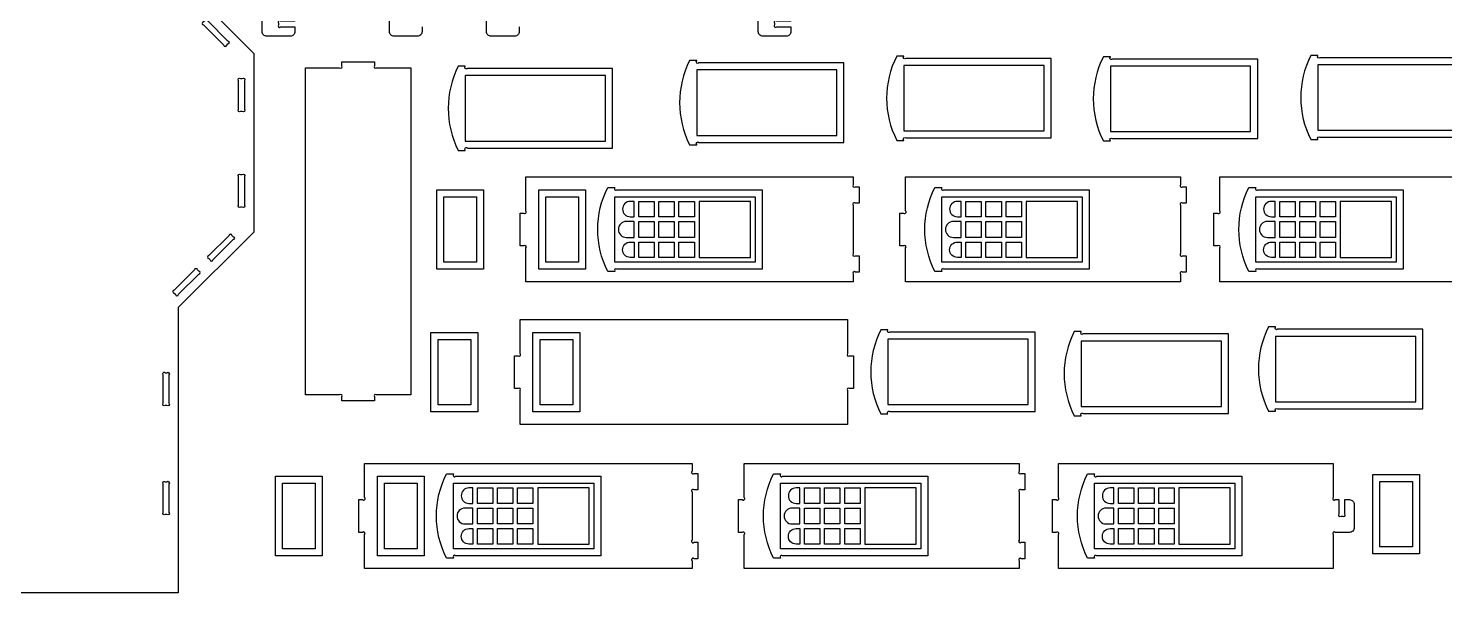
# Model space of a CAD drawing. Extents: x -4074 to 4228, y -3406 to 3854.
# Drawn here: x -1988 to 920, y -3406 to -2247 of the extents above; entities that cross this region are included whole.
import ezdxf

# ---------------------------------------------------------------- set-up
doc = ezdxf.new("R2010")
doc.units = 0
doc.header["$MEASUREMENT"] = 0
doc.layers.get('0').update_dxf_attribs({"linetype": 'CONTINUOUS'})

msp = doc.modelspace()

# ---------------------------------------------------------------- linework, layer by layer
for points in [[(-1420, -2219.9), (-1436.1, -2219.9, 1), (-1440.4, -2224.1), (-1440.4, -2231.9), (-1469.7, -2231.9, 1), (-1474, -2236.1), (-1474, -2239.6, 1), (-1469.7, -2243.9), (-1440.4, -2243.9), (-1440.4, -2253.5, -0.414214), (-1450, -2263.1), (-1498, -2263.1, -0.414214), (-1507.6, -2253.5), (-1507.6, -2224.1, 1), (-1511.8, -2219.9), (-1528, -2219.9), (-1528, -1005.5), (-1494.3, -1025, 1), (-1488.5, -1023.4), (-1484.6, -1016.7), (-1451.3, -1035.9), (-1455.2, -1042.6, 1), (-1453.7, -1048.4), (-1420, -1067.9)], [(-445.1, -1016.7), (-441.2, -1023.4, 1), (-435.4, -1025), (-401.7, -1005.5), (-401.7, -2219.9), (-417.9, -2219.9, 1), (-422.1, -2224.1), (-422.1, -2231.9), (-451.5, -2231.9, 1), (-455.7, -2236.1), (-455.7, -2239.6, 1), (-451.5, -2243.9), (-422.1, -2243.9), (-422.1, -2253.5, -0.414214), (-431.7, -2263.1), (-479.7, -2263.1, -0.414214), (-489.3, -2253.5), (-489.3, -2224.1, 1), (-493.6, -2219.9), (-509.7, -2219.9), (-509.7, -1067.9), (-476, -1048.4, 1), (-474.5, -1042.6), (-478.4, -1035.9)], [(-1627.9, -2239.7), (-1586.4, -2281.2, 1), (-1580.4, -2281.2), (-1577.9, -2278.8, 1), (-1577.9, -2272.8), (-1619.4, -2231.2, 1), (-1625.4, -2231.2), (-1627.9, -2233.7, 1)], [(-1202.8, -2999.8), (-1272.9, -2999.8, 1), (-1277.1, -3004), (-1277.1, -3011.8), (-1344.3, -3011.8), (-1344.3, -3005.8), (-1344.3, -3004, 1), (-1348.6, -2999.8), (-1418.7, -2999.8), (-1418.7, -2327.8), (-1348.6, -2327.8, 1), (-1344.3, -2323.6), (-1344.3, -2315.8), (-1277.1, -2315.8), (-1277.1, -2323.6, 1), (-1272.9, -2327.8), (-1202.8, -2327.8)], [(-1090.7, -2497.4), (-1090.7, -2496.9, -1), (-1086.4, -2492.6), (-788.3, -2492.6), (-788.3, -2329.4), (-1086.4, -2329.4, -1), (-1090.7, -2325.2), (-1090.7, -2324.6), (-1105.1, -2324.6, 0.238913), (-1105.1, -2497.4)], [(-615.7, -2485.9), (-615.7, -2485.4, -1), (-611.4, -2481.1), (-313.3, -2481.1), (-313.3, -2317.9), (-611.4, -2317.9, -1), (-615.7, -2313.7), (-615.7, -2313.1), (-630.1, -2313.1, 0.238913), (-630.1, -2485.9)], [(-190.7, -2476.8), (-190.7, -2476.2, -1), (-186.5, -2472), (111.7, -2472), (111.7, -2308.8), (-186.5, -2308.8, -1), (-190.7, -2304.5), (-190.7, -2304), (-205.1, -2304, 0.238913), (-205.1, -2476.8)], [(233.5, -2478), (233.5, -2477.5, -1), (237.7, -2473.2), (535.9, -2473.2), (535.9, -2310), (237.7, -2310, -1), (233.5, -2305.8), (233.5, -2305.2), (219.1, -2305.2, 0.238913), (219.1, -2478)], [(659.3, -2475.3), (659.3, -2474.7, -1), (663.6, -2470.5), (961.7, -2470.5), (961.7, -2307.3), (663.6, -2307.3, -1), (659.3, -2303.1), (659.3, -2302.5), (644.9, -2302.5, 0.238913), (644.9, -2475.3)], [(-1544.1, -2354.3), (-1544.1, -2413, -1), (-1548.4, -2417.3), (-1551.9, -2417.3, -1), (-1556.1, -2413), (-1556.1, -2354.3, -1), (-1551.9, -2350.1), (-1548.4, -2350.1, -1)], [(-1544.1, -2551.2), (-1544.1, -2609.9, -1), (-1548.4, -2614.1), (-1551.9, -2614.1, -1), (-1556.1, -2609.9), (-1556.1, -2551.2, -1), (-1551.9, -2546.9), (-1548.4, -2546.9, -1)], [(-966.2, -2767.7), (-966.2, -2697.6, 1), (-970.4, -2693.4), (-978.2, -2693.4), (-978.2, -2626.2), (-972.2, -2626.2), (-970.4, -2626.2, 1), (-966.2, -2621.9), (-966.2, -2551.8), (-294.2, -2551.8), (-294.2, -2568, 1), (-289.9, -2572.2), (-282.2, -2572.2), (-282.2, -2605.8), (-289.9, -2605.8, 1), (-294.2, -2610.1), (-294.2, -2709.5, 1), (-289.9, -2713.8), (-282.2, -2713.8), (-282.2, -2747.4), (-289.9, -2747.4, 1), (-294.2, -2751.6), (-294.2, -2767.7)], [(-186.7, -2767.7), (-186.7, -2697.6, 1), (-191, -2693.4), (-198.7, -2693.4), (-198.7, -2626.2), (-192.7, -2626.2), (-191, -2626.2, 1), (-186.7, -2621.9), (-186.7, -2551.8), (377.3, -2551.8), (377.3, -2568, 1), (381.5, -2572.2), (389.3, -2572.2), (389.3, -2605.8), (381.5, -2605.8, 1), (377.3, -2610.1), (377.3, -2709.5, 1), (381.5, -2713.8), (389.3, -2713.8), (389.3, -2747.4), (381.5, -2747.4, 1), (377.3, -2751.6), (377.3, -2767.7)], [(445.9, -2626.2), (453.7, -2626.2, 1), (457.9, -2621.9), (457.9, -2551.8), (1021.9, -2551.8), (1021.9, -2621.9, 1), (1026.1, -2626.2), (1033.9, -2626.2), (1033.9, -2655.5, 1), (1038.1, -2659.8), (1041.7, -2659.8, 1), (1045.9, -2655.5), (1045.9, -2626.2), (1055.5, -2626.2, -0.414214), (1065.1, -2635.8), (1065.1, -2683.8, -0.414214), (1055.5, -2693.4), (1026.1, -2693.4, 1), (1021.9, -2697.6), (1021.9, -2767.7), (457.9, -2767.7), (457.9, -2697.6, 1), (453.7, -2693.4), (445.9, -2693.4)], [(-783.8, -2573.4), (-783.8, -2573.9, 1), (-779.5, -2578.2), (-481.4, -2578.2), (-481.4, -2741.4), (-779.5, -2741.4, 1), (-783.8, -2745.6), (-783.8, -2746.2), (-798.2, -2746.2, -0.238913), (-798.2, -2573.4)], [(-112.3, -2573.4), (-112.3, -2573.9, 1), (-108.1, -2578.2), (190.1, -2578.2), (190.1, -2741.4), (-108.1, -2741.4, 1), (-112.3, -2745.6), (-112.3, -2746.2), (-126.7, -2746.2, -0.238913), (-126.7, -2573.4)], [(532.3, -2573.4), (532.3, -2573.9, 1), (536.5, -2578.2), (834.7, -2578.2), (834.7, -2741.4), (536.5, -2741.4, 1), (532.3, -2745.6), (532.3, -2746.2), (517.9, -2746.2, -0.238913), (517.9, -2573.4)], [(-752, -2633.9), (-744.3, -2633.9), (-744.3, -2602.2), (-752, -2602.2, 1)], [(-80.6, -2633.9), (-72.9, -2633.9), (-72.9, -2602.2), (-80.6, -2602.2, 1)], [(564, -2633.9), (571.7, -2633.9), (571.7, -2602.2), (564, -2602.2, 1)], [(-744.3, -2643.5), (-760.2, -2643.5, 1), (-760.2, -2676.1), (-744.3, -2676.1)], [(-72.9, -2643.5), (-88.8, -2643.5, 1), (-88.8, -2676.1), (-72.9, -2676.1)], [(571.7, -2643.5), (555.8, -2643.5, 1), (555.8, -2676.1), (571.7, -2676.1)], [(-1575.6, -2672.2), (-1617.1, -2713.7, 1), (-1617.1, -2719.7), (-1614.7, -2722.2, 1), (-1608.7, -2722.2), (-1567.1, -2680.7, 1), (-1567.1, -2674.7), (-1569.6, -2672.2, 1)], [(-752, -2685.7), (-744.3, -2685.7), (-744.3, -2717.4), (-752, -2717.4, -1)], [(-80.6, -2685.7), (-72.9, -2685.7), (-72.9, -2717.4), (-80.6, -2717.4, -1)], [(564, -2685.7), (571.7, -2685.7), (571.7, -2717.4), (564, -2717.4, -1)], [(-1646.5, -2743.1), (-1688, -2784.6, 1), (-1688, -2790.6), (-1685.5, -2793.1, 1), (-1679.5, -2793.1), (-1638, -2751.5, 1), (-1638, -2745.5), (-1640.5, -2743.1, 1)], [(-978, -3060.8), (-978, -2990.7, 1), (-982.3, -2986.5), (-990, -2986.5), (-990, -2919.3), (-984, -2919.3), (-982.3, -2919.3, 1), (-978, -2915), (-978, -2844.9), (-306, -2844.9), (-306, -2915, 1), (-301.8, -2919.3), (-294, -2919.3), (-294, -2986.5), (-301.8, -2986.5, 1), (-306, -2990.7), (-306, -3060.8)], [(-223.3, -3038.9), (-223.3, -3038.4, -1), (-219.1, -3034.1), (79.1, -3034.1), (79.1, -2870.9), (-219.1, -2870.9, -1), (-223.3, -2866.7), (-223.3, -2866.1), (-237.7, -2866.1, 0.238913), (-237.7, -3038.9)], [(173.7, -3042.6), (173.7, -3042.1, -1), (178, -3037.8), (476.1, -3037.8), (476.1, -2874.6), (178, -2874.6, -1), (173.7, -2870.4), (173.7, -2869.8), (159.3, -2869.8, 0.238913), (159.3, -3042.6)], [(572.6, -3033), (572.6, -3032.5, -1), (576.8, -3028.2), (875, -3028.2), (875, -2865), (576.8, -2865, -1), (572.6, -2860.8), (572.6, -2860.2), (558.2, -2860.2, 0.238913), (558.2, -3033)], [(-1699, -2958.3), (-1699, -3017, -1), (-1703.3, -3021.3), (-1706.8, -3021.3, -1), (-1711, -3017), (-1711, -2958.3, -1), (-1706.8, -2954.1), (-1703.3, -2954.1, -1)], [(-1297.3, -3356.5), (-1297.3, -3286.3, 1), (-1301.6, -3282.1), (-1309.3, -3282.1), (-1309.3, -3214.9), (-1303.3, -3214.9), (-1301.6, -3214.9, 1), (-1297.3, -3210.7), (-1297.3, -3140.6), (-625.3, -3140.6), (-625.3, -3156.7, 1), (-621.1, -3160.9), (-613.3, -3160.9), (-613.3, -3194.5), (-621.1, -3194.5, 1), (-625.3, -3198.8), (-625.3, -3298.2, 1), (-621.1, -3302.5), (-613.3, -3302.5), (-613.3, -3336.1), (-621.1, -3336.1, 1), (-625.3, -3340.3), (-625.3, -3356.5)], [(-1114.9, -3162.1), (-1114.9, -3162.7, 1), (-1110.7, -3166.9), (-812.5, -3166.9), (-812.5, -3330.1), (-1110.7, -3330.1, 1), (-1114.9, -3334.3), (-1114.9, -3334.9), (-1129.3, -3334.9, -0.238913), (-1129.3, -3162.1)], [(-517.9, -3356.5), (-517.9, -3286.3, 1), (-522.1, -3282.1), (-529.9, -3282.1), (-529.9, -3214.9), (-523.9, -3214.9), (-522.1, -3214.9, 1), (-517.9, -3210.7), (-517.9, -3140.6), (46.1, -3140.6), (46.1, -3156.7, 1), (50.3, -3160.9), (58.1, -3160.9), (58.1, -3194.5), (50.3, -3194.5, 1), (46.1, -3198.8), (46.1, -3298.2, 1), (50.3, -3302.5), (58.1, -3302.5), (58.1, -3336.1), (50.3, -3336.1, 1), (46.1, -3340.3), (46.1, -3356.5)], [(-443.5, -3162.1), (-443.5, -3162.7, 1), (-439.3, -3166.9), (-141.1, -3166.9), (-141.1, -3330.1), (-439.3, -3330.1, 1), (-443.5, -3334.3), (-443.5, -3334.9), (-457.9, -3334.9, -0.238913), (-457.9, -3162.1)], [(114.7, -3214.9), (122.5, -3214.9, 1), (126.7, -3210.7), (126.7, -3140.6), (690.7, -3140.6), (690.7, -3210.7, 1), (695, -3214.9), (702.7, -3214.9), (702.7, -3244.3, 1), (707, -3248.5), (710.5, -3248.5, 1), (714.7, -3244.3), (714.7, -3214.9), (724.3, -3214.9, -0.414214), (733.9, -3224.5), (733.9, -3272.5, -0.414214), (724.3, -3282.1), (695, -3282.1, 1), (690.7, -3286.3), (690.7, -3356.5), (126.7, -3356.5), (126.7, -3286.3, 1), (122.5, -3282.1), (114.7, -3282.1)], [(201.1, -3162.1), (201.1, -3162.7, 1), (205.4, -3166.9), (503.5, -3166.9), (503.5, -3330.1), (205.4, -3330.1, 1), (201.1, -3334.3), (201.1, -3334.9), (186.7, -3334.9, -0.238913), (186.7, -3162.1)], [(-1699, -3182.3), (-1699, -3241, -1), (-1703.3, -3245.3), (-1706.8, -3245.3, -1), (-1711, -3241), (-1711, -3182.3, -1), (-1706.8, -3178.1), (-1703.3, -3178.1, -1)], [(-1083.2, -3222.6), (-1075.5, -3222.6), (-1075.5, -3190.9), (-1083.2, -3190.9, 1)], [(-411.7, -3222.6), (-404.1, -3222.6), (-404.1, -3190.9), (-411.7, -3190.9, 1)], [(232.9, -3222.6), (240.5, -3222.6), (240.5, -3190.9), (232.9, -3190.9, 1)], [(-1075.5, -3232.2), (-1091.4, -3232.2, 1), (-1091.4, -3264.8), (-1075.5, -3264.8)], [(-404.1, -3232.2), (-420, -3232.2, 1), (-420, -3264.8), (-404.1, -3264.8)], [(240.5, -3232.2), (224.6, -3232.2, 1), (224.6, -3264.8), (240.5, -3264.8)], [(-1083.2, -3274.4), (-1075.5, -3274.4), (-1075.5, -3306.1), (-1083.2, -3306.1, -1)], [(-411.7, -3274.4), (-404.1, -3274.4), (-404.1, -3306.1), (-411.7, -3306.1, -1)], [(232.9, -3274.4), (240.5, -3274.4), (240.5, -3306.1), (232.9, -3306.1, -1)]]:
    msp.add_lwpolyline(points, format="xyb", close=True)
for points in [[(-4074, -2318.8), (-3954, -2318.8), (-3954, -2163.3), (-3762.8, -1972.1), (-3348.4, -1972.1), (-3157.2, -2163.3), (-3157.2, -2198.8), (-3011.4, -2198.8), (-2761.8, -2198.8), (-2761.8, -2199.1), (-2311.1, -2198.8), (-2151.4, -2039.1), (-1784.4, -2039.1), (-1524.9, -2298.6), (-1524.9, -2665.6), (-1679.8, -2820.5), (-1679.8, -3406), (-3954, -3406), (-3954, -2782.3), (-4074, -2782.3)], [(-190.7, -2323.2), (-190.7, -2457.6), (97.3, -2457.6), (97.3, -2323.2)], [(233.5, -2324.4), (233.5, -2458.8), (521.5, -2458.8), (521.5, -2324.4)], [(659.3, -2321.7), (659.3, -2456.1), (947.3, -2456.1), (947.3, -2321.7)], [(-1090.7, -2343.8), (-1090.7, -2478.2), (-802.7, -2478.2), (-802.7, -2343.8)], [(-615.7, -2332.3), (-615.7, -2466.7), (-327.7, -2466.7), (-327.7, -2332.3)], [(-1149.3, -2741.4), (-1149.3, -2578.2), (-1053.3, -2578.2), (-1053.3, -2741.4)], [(-939.8, -2741.4), (-939.8, -2578.2), (-843.8, -2578.2), (-843.8, -2741.4)], [(-1067.7, -2592.6), (-1067.7, -2727), (-1134.9, -2727), (-1134.9, -2592.6)], [(-858.2, -2592.6), (-858.2, -2727), (-925.4, -2727), (-925.4, -2592.6)], [(-783.8, -2727), (-783.8, -2592.6), (-495.8, -2592.6), (-495.8, -2727)], [(-703, -2602.2), (-703, -2633.9), (-734.7, -2633.9), (-734.7, -2602.2)], [(-661.8, -2602.2), (-661.8, -2633.9), (-693.4, -2633.9), (-693.4, -2602.2)], [(-620.5, -2602.2), (-620.5, -2633.9), (-652.2, -2633.9), (-652.2, -2602.2)], [(-505.4, -2717.4), (-505.4, -2602.2), (-610.9, -2602.2), (-610.9, -2717.4)], [(-112.3, -2727), (-112.3, -2592.6), (175.7, -2592.6), (175.7, -2727)], [(-31.6, -2602.2), (-31.6, -2633.9), (-63.3, -2633.9), (-63.3, -2602.2)], [(9.7, -2602.2), (9.7, -2633.9), (-22, -2633.9), (-22, -2602.2)], [(51, -2602.2), (51, -2633.9), (19.3, -2633.9), (19.3, -2602.2)], [(166.1, -2717.4), (166.1, -2602.2), (60.6, -2602.2), (60.6, -2717.4)], [(532.3, -2727), (532.3, -2592.6), (820.3, -2592.6), (820.3, -2727)], [(613, -2602.2), (613, -2633.9), (581.3, -2633.9), (581.3, -2602.2)], [(654.3, -2602.2), (654.3, -2633.9), (622.6, -2633.9), (622.6, -2602.2)], [(695.6, -2602.2), (695.6, -2633.9), (663.9, -2633.9), (663.9, -2602.2)], [(810.7, -2717.4), (810.7, -2602.2), (705.2, -2602.2), (705.2, -2717.4)], [(-703, -2643.5), (-703, -2676.1), (-734.7, -2676.1), (-734.7, -2643.5)], [(-661.8, -2643.5), (-661.8, -2676.1), (-693.4, -2676.1), (-693.4, -2643.5)], [(-620.5, -2643.5), (-620.5, -2676.1), (-652.2, -2676.1), (-652.2, -2643.5)], [(-31.6, -2643.5), (-31.6, -2676.1), (-63.3, -2676.1), (-63.3, -2643.5)], [(9.7, -2643.5), (9.7, -2676.1), (-22, -2676.1), (-22, -2643.5)], [(51, -2643.5), (51, -2676.1), (19.3, -2676.1), (19.3, -2643.5)], [(613, -2643.5), (613, -2676.1), (581.3, -2676.1), (581.3, -2643.5)], [(654.3, -2643.5), (654.3, -2676.1), (622.6, -2676.1), (622.6, -2643.5)], [(695.6, -2643.5), (695.6, -2676.1), (663.9, -2676.1), (663.9, -2643.5)], [(-703, -2685.7), (-703, -2717.4), (-734.7, -2717.4), (-734.7, -2685.7)], [(-661.8, -2685.7), (-661.8, -2717.4), (-693.4, -2717.4), (-693.4, -2685.7)], [(-620.5, -2685.7), (-620.5, -2717.4), (-652.2, -2717.4), (-652.2, -2685.7)], [(-31.6, -2685.7), (-31.6, -2717.4), (-63.3, -2717.4), (-63.3, -2685.7)], [(9.7, -2685.7), (9.7, -2717.4), (-22, -2717.4), (-22, -2685.7)], [(51, -2685.7), (51, -2717.4), (19.3, -2717.4), (19.3, -2685.7)], [(613, -2685.7), (613, -2717.4), (581.3, -2717.4), (581.3, -2685.7)], [(654.3, -2685.7), (654.3, -2717.4), (622.6, -2717.4), (622.6, -2685.7)], [(695.6, -2685.7), (695.6, -2717.4), (663.9, -2717.4), (663.9, -2685.7)], [(-1161.1, -3034.5), (-1161.1, -2871.3), (-1065.1, -2871.3), (-1065.1, -3034.5)], [(-951.7, -3034.5), (-951.7, -2871.3), (-855.7, -2871.3), (-855.7, -3034.5)], [(-1079.5, -2885.7), (-1079.5, -3020.1), (-1146.7, -3020.1), (-1146.7, -2885.7)], [(-870.1, -2885.7), (-870.1, -3020.1), (-937.3, -3020.1), (-937.3, -2885.7)], [(-223.3, -2885.3), (-223.3, -3019.7), (64.7, -3019.7), (64.7, -2885.3)], [(173.7, -2889), (173.7, -3023.4), (461.7, -3023.4), (461.7, -2889)], [(572.6, -2879.4), (572.6, -3013.8), (860.6, -3013.8), (860.6, -2879.4)], [(-1480.4, -3330.1), (-1480.4, -3166.9), (-1384.4, -3166.9), (-1384.4, -3330.1)], [(-1271, -3330.1), (-1271, -3166.9), (-1175, -3166.9), (-1175, -3330.1)], [(772.3, -3326.2), (772.3, -3163), (868.3, -3163), (868.3, -3326.2)], [(-1398.8, -3181.3), (-1398.8, -3315.7), (-1466, -3315.7), (-1466, -3181.3)], [(-1189.4, -3181.3), (-1189.4, -3315.7), (-1256.6, -3315.7), (-1256.6, -3181.3)], [(-1114.9, -3315.7), (-1114.9, -3181.3), (-826.9, -3181.3), (-826.9, -3315.7)], [(-1034.2, -3190.9), (-1034.2, -3222.6), (-1065.9, -3222.6), (-1065.9, -3190.9)], [(-992.9, -3190.9), (-992.9, -3222.6), (-1024.6, -3222.6), (-1024.6, -3190.9)], [(-951.7, -3190.9), (-951.7, -3222.6), (-983.3, -3222.6), (-983.3, -3190.9)], [(-836.5, -3306.1), (-836.5, -3190.9), (-942.1, -3190.9), (-942.1, -3306.1)], [(-443.5, -3315.7), (-443.5, -3181.3), (-155.5, -3181.3), (-155.5, -3315.7)], [(-362.8, -3190.9), (-362.8, -3222.6), (-394.5, -3222.6), (-394.5, -3190.9)], [(-321.5, -3190.9), (-321.5, -3222.6), (-353.2, -3222.6), (-353.2, -3190.9)], [(-280.2, -3190.9), (-280.2, -3222.6), (-311.9, -3222.6), (-311.9, -3190.9)], [(-165.1, -3306.1), (-165.1, -3190.9), (-270.6, -3190.9), (-270.6, -3306.1)], [(201.1, -3315.7), (201.1, -3181.3), (489.1, -3181.3), (489.1, -3315.7)], [(281.8, -3190.9), (281.8, -3222.6), (250.1, -3222.6), (250.1, -3190.9)], [(323.1, -3190.9), (323.1, -3222.6), (291.4, -3222.6), (291.4, -3190.9)], [(364.4, -3190.9), (364.4, -3222.6), (332.7, -3222.6), (332.7, -3190.9)], [(479.5, -3306.1), (479.5, -3190.9), (374, -3190.9), (374, -3306.1)], [(853.9, -3177.4), (853.9, -3311.8), (786.7, -3311.8), (786.7, -3177.4)], [(-1034.2, -3232.2), (-1034.2, -3264.8), (-1065.9, -3264.8), (-1065.9, -3232.2)], [(-992.9, -3232.2), (-992.9, -3264.8), (-1024.6, -3264.8), (-1024.6, -3232.2)], [(-951.7, -3232.2), (-951.7, -3264.8), (-983.3, -3264.8), (-983.3, -3232.2)], [(-362.8, -3232.2), (-362.8, -3264.8), (-394.5, -3264.8), (-394.5, -3232.2)], [(-321.5, -3232.2), (-321.5, -3264.8), (-353.2, -3264.8), (-353.2, -3232.2)], [(-280.2, -3232.2), (-280.2, -3264.8), (-311.9, -3264.8), (-311.9, -3232.2)], [(281.8, -3232.2), (281.8, -3264.8), (250.1, -3264.8), (250.1, -3232.2)], [(323.1, -3232.2), (323.1, -3264.8), (291.4, -3264.8), (291.4, -3232.2)], [(364.4, -3232.2), (364.4, -3264.8), (332.7, -3264.8), (332.7, -3232.2)], [(-1034.2, -3274.4), (-1034.2, -3306.1), (-1065.9, -3306.1), (-1065.9, -3274.4)], [(-992.9, -3274.4), (-992.9, -3306.1), (-1024.6, -3306.1), (-1024.6, -3274.4)], [(-951.7, -3274.4), (-951.7, -3306.1), (-983.3, -3306.1), (-983.3, -3274.4)], [(-362.8, -3274.4), (-362.8, -3306.1), (-394.5, -3306.1), (-394.5, -3274.4)], [(-321.5, -3274.4), (-321.5, -3306.1), (-353.2, -3306.1), (-353.2, -3274.4)], [(-280.2, -3274.4), (-280.2, -3306.1), (-311.9, -3306.1), (-311.9, -3274.4)], [(281.8, -3274.4), (281.8, -3306.1), (250.1, -3306.1), (250.1, -3274.4)], [(323.1, -3274.4), (323.1, -3306.1), (291.4, -3306.1), (291.4, -3274.4)], [(364.4, -3274.4), (364.4, -3306.1), (332.7, -3306.1), (332.7, -3274.4)]]:
    msp.add_lwpolyline(points, close=True)
for points in [[(-1179.4, -2243.9), (-1179.4, -2253.5, -0.414214), (-1189, -2263.1), (-1237, -2263.1, -0.414214), (-1246.6, -2253.5), (-1246.6, -2224.1, 1)], [(-979.9, -2243.9), (-979.9, -2253.5, -0.414214), (-989.5, -2263.1), (-1037.5, -2263.1, -0.414214), (-1047.1, -2253.5), (-1047.1, -2224.1, 1)]]:
    msp.add_lwpolyline(points, format="xyb")

doc.saveas('drawing.dxf')
